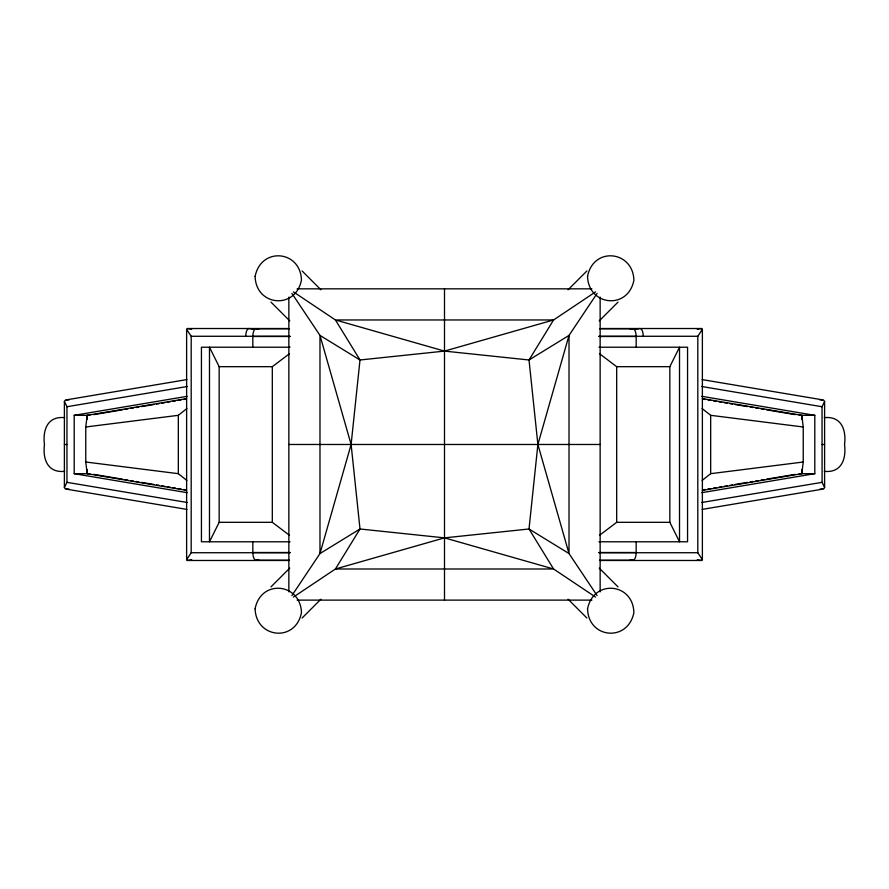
<?xml version="1.0" encoding="UTF-8"?>
<svg xmlns="http://www.w3.org/2000/svg" width="889" height="889" viewBox="0 0 889 889"><rect width="100%" height="100%" fill="white"/><g stroke="black" fill="none" stroke-linecap="round" stroke-linejoin="round"><path stroke-width="1.33" d="M69.131 489.139L65.486 489.006L64.386 487.55L64.386 401.45L65.486 399.994L69.131 399.861M191.657 559.692L187.346 560.503L186.623 559.837L186.623 329.163L187.346 328.497L191.657 329.308M697.343 329.308L701.621 328.497L702.377 329.163L702.377 559.87L701.654 560.503L697.343 559.692M819.869 489.139L823.514 489.006L824.603 487.605L824.614 401.45L823.47 399.972L819.869 399.861M64.386 401.45L66.964 406.729L66.964 482.271L64.386 487.55M824.614 487.505L822.092 482.338L822.036 406.729L824.614 401.495M186.623 559.692L191.191 552.725L191.191 336.275L186.634 329.397M702.366 329.352L697.809 336.275L697.809 552.725L702.377 559.692M186.579 490.395L87.2 473.681L85.766 462.013L85.766 426.987L87.2 415.319L186.579 398.605M702.421 490.395L801.8 473.681L803.234 462.013L803.234 426.987L801.8 415.319L702.421 398.605M219.161 522.321L209.482 541.779L209.482 347.221L219.161 366.679L219.161 522.321L272.312 522.321L289.481 535.289M669.839 366.679L679.518 347.221L679.518 541.779L669.839 522.321L669.839 366.679L616.688 366.679L599.519 353.711M291.892 595.586L319.984 553.558L351.111 444.478L360.001 359.978L335.431 319.962L293.403 291.87M597.108 293.381L569.016 335.409L537.889 444.478L529.011 528.988L553.58 568.993L595.597 597.086M66.908 482.338L187.346 502.507M822.036 406.729L701.654 386.493M270.978 586.896L289.792 568.082M568.082 289.792L586.896 270.978M302.104 618.022L320.918 599.208M599.208 320.918L618.022 302.104M85.766 426.987L178.333 415.319L186.879 408.551M702.121 480.449L710.667 473.681L803.234 462.013M219.161 366.679L272.312 366.679L289.481 353.711M599.519 535.289L616.688 522.321L669.839 522.321M595.597 291.87L553.58 319.962L444.5 351.099L360.001 359.978L319.984 335.409L291.892 293.381M293.403 597.086L335.431 568.993L444.5 537.867L529.011 528.988L569.016 553.558L597.108 595.586M630.345 329.386L632.59 328.763A7.779 3.212 -90 0 1 636.168 336.487L636.168 347.221M252.832 541.779L252.832 552.514A7.779 3.212 90 0 0 256.41 560.237L258.655 559.614M635.779 329.386L639.758 328.519A7.779 3.212 90 0 1 643.258 336.275M66.386 399.861L186.89 379.592M66.964 406.729L187.346 386.493M187.179 492.684L74.198 473.681L74.198 415.319L187.179 396.316M93.89 414.63L122.482 409.829M125.205 409.362L127.927 408.907M130.65 408.451L133.372 407.995M136.095 407.54L138.817 407.073M141.54 406.617L153.786 404.562M156.508 404.106L159.231 403.639M161.954 403.184L164.676 402.728M167.399 402.273L170.121 401.817M172.844 401.35L175.566 400.895M178.289 400.439L181.012 399.983M183.734 399.528L186.457 399.061M702.543 489.939L705.266 489.472M707.988 489.017L710.711 488.561M713.434 488.105L716.156 487.65M718.879 487.183L721.601 486.728M724.324 486.272L727.046 485.816M729.769 485.361L732.492 484.894M735.214 484.438L747.46 482.383M750.183 481.927L752.905 481.46M755.628 481.005L758.35 480.549M761.073 480.093L763.795 479.638M766.518 479.171L795.11 474.37M701.821 492.684L814.802 473.681L814.802 415.319L701.821 396.316M701.654 502.507L822.092 482.338M702.11 509.408L822.669 489.139M64.686 417.652C47.461 415.863 42.594 430.032 44.45 444.5C42.594 458.968 47.461 473.137 64.686 471.348M824.314 471.348C841.539 473.137 846.406 458.968 844.55 444.5C846.406 430.032 841.539 415.863 824.314 417.652M297.126 288.836L591.885 288.836M187.623 328.519L287.647 328.519M601.353 328.519L701.377 328.519M252.832 347.221L252.832 336.487A7.779 3.212 90 0 1 256.41 328.763L289.503 328.763M599.497 328.763L632.59 328.763M191.191 336.275L290.036 336.275M598.964 336.275L697.809 336.275M252.832 336.487L290.058 336.487M598.942 336.487L636.168 336.487M290.058 347.221L201.436 347.221L201.436 541.779L290.058 541.779M598.942 347.221L687.564 347.221L687.564 541.779L598.942 541.779M74.198 415.319L89.811 415.319M799.189 415.319L814.802 415.319M64.397 444.5L66.964 444.5M288.858 444.478L600.142 444.478M822.036 444.5L824.603 444.5M74.198 473.681L89.811 473.681M799.189 473.681L814.802 473.681M252.832 552.514L290.058 552.514M598.942 552.514L636.168 552.514L636.168 541.779M191.191 552.725L290.036 552.725M598.964 552.725L697.809 552.725M256.41 560.237L289.503 560.237M599.497 560.237L632.59 560.237A7.779 3.212 -90 0 0 636.168 552.514M187.623 560.481L289.181 560.481M599.819 560.481L701.377 560.481M297.126 600.119L591.885 600.119M822.614 399.861L702.11 379.592M702.121 408.551L710.667 415.319L803.234 426.987M85.766 462.013L178.333 473.681L186.879 480.449M702.543 399.061L705.266 399.528M707.988 399.983L710.711 400.439M713.434 400.895L716.156 401.35M718.879 401.817L721.601 402.273M724.324 402.728L727.046 403.184M729.769 403.639L732.492 404.106M735.214 404.562L747.46 406.617M750.183 407.073L752.905 407.54M755.628 407.995L758.35 408.451M761.073 408.907L763.795 409.362M766.518 409.829L795.11 414.63M93.89 474.37L122.482 479.171M125.205 479.638L127.927 480.093M130.65 480.549L133.372 481.005M136.095 481.46L138.817 481.927M141.54 482.383L153.786 484.438M156.508 484.894L159.231 485.361M161.954 485.816L164.676 486.272M167.399 486.728L170.121 487.183M172.844 487.65L175.566 488.105M178.289 488.561L181.012 489.017M183.734 489.472L186.457 489.939M66.386 489.139L186.89 509.408M253.221 329.386L249.242 328.519A7.779 3.212 -90 0 0 245.742 336.275M256.41 328.763L258.655 329.386M630.345 559.614L632.59 560.237M302.104 270.978L320.918 289.792M599.208 568.082L618.022 586.896M270.978 302.104L289.792 320.918M568.082 599.208L586.896 618.022M801.8 415.319L801.8 419.386M801.8 469.614L801.8 473.681M710.667 415.319L710.667 473.681M616.688 366.679L616.688 522.321M600.142 297.104L600.142 591.863M444.5 288.836L444.5 600.119M288.858 297.104L288.858 591.863M272.312 366.679L272.312 522.321M178.333 415.319L178.333 473.681M87.2 415.319L87.2 419.386M87.2 469.614L87.2 473.681M255.099 608.754C255.943 638.335 295.526 642.736 301.46 612.677C300.626 583.106 261.033 578.706 255.099 608.754M587.54 276.323C588.374 305.894 627.967 310.294 633.901 280.246C633.057 250.665 593.474 246.264 587.54 276.323M255.121 276.357C255.788 306.138 295.426 310.083 301.438 280.202C300.771 250.42 261.133 246.486 255.121 276.357M587.562 608.798C588.229 638.58 627.867 642.514 633.879 612.643C633.212 582.862 593.574 578.917 587.562 608.798M360.001 528.988L335.431 568.993L553.58 568.993L444.5 537.867L360.001 528.988L319.984 553.558L319.984 335.409L351.111 444.478L360.001 528.988M553.58 319.962L529.011 359.978L537.889 444.478L569.016 553.558L569.016 335.409L529.011 359.978L444.5 351.099L335.431 319.962L553.58 319.962"/></g></svg>
